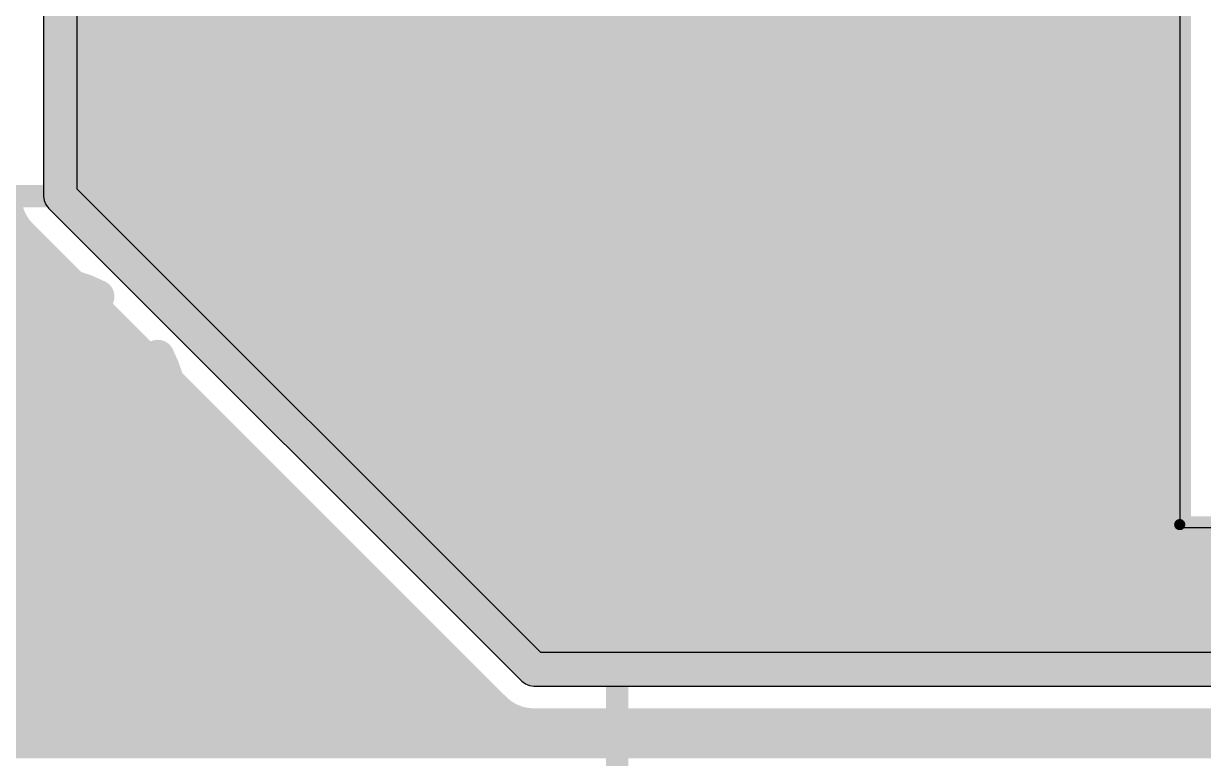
# Model space of a CAD drawing. Header units: millimetres. Extents: x 0.11 to 5.67, y 0.55 to 4.24.
# Drawn here: x 4.7842 to 5.2013, y 0.9557 to 1.2155 of the extents above; entities that cross this region are included whole.
import ezdxf

# ---------------------------------------------------------------- set-up
doc = ezdxf.new("R2010")
doc.units = ezdxf.units.MM
doc.header["$MEASUREMENT"] = 0
for name, color, linetype in [('BottomLayer', 5, 'Continuous'), ('BottomOverlay', 54, 'Continuous'), ('BottomSolder', 6, 'Continuous'), ('InternalPlane1', 76, 'Continuous'), ('InternalPlane2', 16, 'Continuous'), ('MultiLayer', 9, 'Continuous'), ('PadHoleLayer', 156, 'Continuous'), ('TopLayer', 1, 'Continuous'), ('TopOverlay', 2, 'Continuous'), ('TopSolder', 216, 'Continuous')]:
    doc.layers.add(name, color=color, linetype=linetype)

# ---------------------------------------------------------------- blocks, each defined once
blk = doc.blocks.new('CC8X11_5_L_9')
at = {"layer": 'BottomLayer', "const_width": 0.03}
blk.add_lwpolyline([(0.1228, 0, 1), (0.1528, 0, 1)], format="xyb", close=True, dxfattribs=at)
at = {"layer": 'BottomLayer'}
blk.add_solid([(-0.03, -0.03), (0.03, -0.03), (-0.03, 0.03), (0.03, 0.03)], dxfattribs=at)
at = {"layer": 'BottomSolder', "const_width": 0.03197}
blk.add_lwpolyline([(0.12181, 0, 1), (0.15378, 0, 1)], format="xyb", close=True, dxfattribs=at)
at = {"layer": 'BottomSolder'}
blk.add_solid([(-0.03197, -0.03197), (0.03197, -0.03197), (-0.03197, 0.03197), (0.03197, 0.03197)], dxfattribs=at)
at = {"layer": 'InternalPlane1', "const_width": 0.01181}
for points in [[(0.11576, 0.04324, -0.240079), (0.15983, 0.04324)], [(0.09456, -0.02203, -0.240079), (0.09456, 0.02203)], [(0.18103, 0.02203, -0.240079), (0.18103, -0.02203)], [(0.15983, -0.04324, -0.240079), (0.11576, -0.04324)]]:
    blk.add_lwpolyline(points, format="xyb", dxfattribs=at)
at = {"layer": 'InternalPlane1'}
for points, const_width in [([(0.11281, 0.04324, 1), (0.11872, 0.04324, 1)], 0.00591), ([(0.15687, 0.04324, 1), (0.16278, 0.04324, 1)], 0.00591), ([(-0.0195, 0, 1), (0.0195, 0, 1)], 0.039), ([(0.0916, 0.02203, 1), (0.09751, 0.02203, 1)], 0.00591), ([(0.17808, 0.02203, 1), (0.18399, 0.02203, 1)], 0.00591), ([(0.0916, -0.02203, 1), (0.09751, -0.02203, 1)], 0.00591), ([(0.17808, -0.02203, 1), (0.18399, -0.02203, 1)], 0.00591), ([(0.11281, -0.04324, 1), (0.11872, -0.04324, 1)], 0.00591), ([(0.15687, -0.04324, 1), (0.16278, -0.04324, 1)], 0.00591)]:
    blk.add_lwpolyline(points, format="xyb", close=True, dxfattribs=dict(at, const_width=const_width))
at = {"layer": 'InternalPlane2', "const_width": 0.01181}
for points in [[(-0.02203, 0.04324, -0.240079), (0.02203, 0.04324)], [(-0.04324, -0.02203, -0.240079), (-0.04324, 0.02203)], [(0.04324, 0.02203, -0.240079), (0.04324, -0.02203)], [(0.02203, -0.04324, -0.240079), (-0.02203, -0.04324)]]:
    blk.add_lwpolyline(points, format="xyb", dxfattribs=at)
at = {"layer": 'InternalPlane2'}
for points, const_width in [([(-0.02498, 0.04324, 1), (-0.01908, 0.04324, 1)], 0.00591), ([(0.01908, 0.04324, 1), (0.02498, 0.04324, 1)], 0.00591), ([(0.1183, 0, 1), (0.1573, 0, 1)], 0.039), ([(-0.04619, 0.02203, 1), (-0.04029, 0.02203, 1)], 0.00591), ([(0.04029, 0.02203, 1), (0.04619, 0.02203, 1)], 0.00591), ([(-0.04619, -0.02203, 1), (-0.04029, -0.02203, 1)], 0.00591), ([(0.04029, -0.02203, 1), (0.04619, -0.02203, 1)], 0.00591), ([(-0.02498, -0.04324, 1), (-0.01908, -0.04324, 1)], 0.00591), ([(0.01908, -0.04324, 1), (0.02498, -0.04324, 1)], 0.00591)]:
    blk.add_lwpolyline(points, format="xyb", close=True, dxfattribs=dict(at, const_width=const_width))
at = {"layer": 'MultiLayer', "const_width": 0.03}
blk.add_lwpolyline([(0.1228, 0, 1), (0.1528, 0, 1)], format="xyb", close=True, dxfattribs=at)
at = {"layer": 'MultiLayer'}
blk.add_solid([(-0.03, -0.03), (0.03, -0.03), (-0.03, 0.03), (0.03, 0.03)], dxfattribs=at)
at = {"layer": 'PadHoleLayer', "const_width": 0.019}
for points in [[(-0.0095, 0, 1), (0.0095, 0, 1)], [(0.1283, 0, 1), (0.1473, 0, 1)]]:
    blk.add_lwpolyline(points, format="xyb", close=True, dxfattribs=at)
at = {"layer": 'TopLayer', "const_width": 0.03}
blk.add_lwpolyline([(0.1228, 0, 1), (0.1528, 0, 1)], format="xyb", close=True, dxfattribs=at)
at = {"layer": 'TopLayer'}
blk.add_solid([(-0.03, -0.03), (0.03, -0.03), (-0.03, 0.03), (0.03, 0.03)], dxfattribs=at)
at = {"layer": 'TopOverlay'}
for points, const_width in [([(-0.09055, 0.07874), (-0.09055, 0.5315)], 0.00787), ([(-0.09055, 0.5315), (0.22441, 0.5315)], 0.00787), ([(0.22441, 0.07874), (0.22441, 0.5315)], 0.00787), ([(-0.09055, 0.07874), (0.22441, 0.07874)], 0.00787), ([(-0.07992, -0.02362), (-0.07992, 0.02362)], 0.01), ([(-0.10236, 0), (-0.0563, 0)], 0.01)]:
    blk.add_lwpolyline(points, dxfattribs=dict(at, const_width=const_width))
for points, const_width in [([(-0.09252, 0.5315, 1), (-0.08858, 0.5315, 1)], 0.00394), ([(-0.09252, 0.5315, 1), (-0.08858, 0.5315, 1)], 0.00394), ([(0.22244, 0.5315, 1), (0.22638, 0.5315, 1)], 0.00394), ([(0.22244, 0.5315, 1), (0.22638, 0.5315, 1)], 0.00394), ([(-0.09252, 0.07874, 1), (-0.08858, 0.07874, 1)], 0.00394), ([(-0.09252, 0.07874, 1), (-0.08858, 0.07874, 1)], 0.00394), ([(0.22244, 0.07874, 1), (0.22638, 0.07874, 1)], 0.00394), ([(0.22244, 0.07874, 1), (0.22638, 0.07874, 1)], 0.00394), ([(-0.08242, 0.02362, 1), (-0.07742, 0.02362, 1)], 0.005), ([(-0.10486, 0, 1), (-0.09986, 0, 1)], 0.005), ([(-0.0588, 0, 1), (-0.0538, 0, 1)], 0.005), ([(-0.08242, -0.02362, 1), (-0.07742, -0.02362, 1)], 0.005)]:
    blk.add_lwpolyline(points, format="xyb", close=True, dxfattribs=dict(at, const_width=const_width))
at = {"layer": 'TopSolder', "const_width": 0.03197}
blk.add_lwpolyline([(0.12181, 0, 1), (0.15378, 0, 1)], format="xyb", close=True, dxfattribs=at)
at = {"layer": 'TopSolder'}
blk.add_solid([(-0.03197, -0.03197), (0.03197, -0.03197), (-0.03197, 0.03197), (0.03197, 0.03197)], dxfattribs=at)
blk = doc.blocks.new('A_______W_F__B_12')
at = {"layer": 'BottomOverlay', "const_width": 0.00394}
for points in [[(0.5128, 0.01476), (0.5128, 0.2313)], [(0.5128, 0.01476), (-0.12795, 0.01476)]]:
    blk.add_lwpolyline(points, dxfattribs=at)
at = {"layer": 'BottomOverlay', "const_width": 0.00197}
blk.add_lwpolyline([(0.51181, 0.01476, 1), (0.51378, 0.01476, 1)], format="xyb", close=True, dxfattribs=at)
blk.add_lwpolyline([(0.51181, 0.01476, 1), (0.51378, 0.01476, 1)], format="xyb", close=True, dxfattribs=at)

msp = doc.modelspace()

# ---------------------------------------------------------------- linework, layer by layer
at = {"layer": 'BottomLayer'}
for p, q in [((5.19291, 1.67913), (5.19291, 1.0374)), ((5.19291, 1.0374), (5.42717, 1.0374))]:
    msp.add_line(p, q, dxfattribs=at)
at = {"layer": 'BottomLayer', "const_width": 0.00787}
for points in [[(4.79724, 1.15453), (4.79724, 1.64961)], [(5.19291, 1.0374), (5.19291, 1.52756)], [(4.79724, 1.21948), (5.19291, 1.21948)], [(4.79724, 1.21161), (5.19291, 1.21161)], [(4.79724, 1.20374), (5.19291, 1.20374)], [(4.79724, 1.19586), (5.19291, 1.19586)], [(4.79724, 1.18799), (5.19291, 1.18799)], [(4.79724, 1.18011), (5.19291, 1.18011)], [(4.79724, 1.17224), (5.19291, 1.17224)], [(4.79724, 1.16437), (5.19291, 1.16437)], [(4.79724, 1.15649), (5.19291, 1.15649)], [(4.79724, 1.15453), (4.96457, 0.9872)], [(4.69132, 1.14862), (4.78054, 1.14862)], [(4.80315, 1.14862), (5.19291, 1.14862)], [(4.70616, 1.14074), (4.78597, 1.14074)], [(4.78472, 1.142), (4.95204, 0.97468)], [(4.81103, 1.14074), (5.19291, 1.14074)], [(4.71404, 1.13287), (4.79385, 1.13287)], [(4.8189, 1.13287), (5.19291, 1.13287)], [(4.72191, 1.125), (4.80172, 1.125)], [(4.82678, 1.125), (5.19291, 1.125)], [(4.72794, 1.11712), (4.78209, 1.11712)], [(4.79468, 1.11712), (4.80959, 1.11712)], [(4.83465, 1.11712), (5.19291, 1.11712)], [(4.78839, 1.07579), (4.78839, 1.11366)], [(4.81346, 1.10925), (4.81747, 1.10925)], [(4.84252, 1.10925), (5.19291, 1.10925)], [(4.82145, 1.10137), (4.82534, 1.10137)], [(4.8504, 1.10137), (5.19291, 1.10137)], [(4.82626, 1.0935), (4.83322, 1.0935)], [(4.85827, 1.0935), (5.19291, 1.0935)], [(4.82902, 1.08563), (4.84109, 1.08563)], [(4.86615, 1.08563), (5.19291, 1.08563)], [(4.83015, 1.07775), (4.84896, 1.07775)], [(4.87402, 1.07775), (5.19291, 1.07775)], [(4.75051, 1.07579), (4.78839, 1.07579)], [(4.78839, 1.07579), (4.82626, 1.07579)], [(4.78839, 1.03791), (4.78839, 1.07579)], [(4.82978, 1.06988), (4.85684, 1.06988)], [(4.88189, 1.06988), (5.19291, 1.06988)], [(4.82786, 1.062), (4.86471, 1.062)], [(4.88977, 1.062), (5.19291, 1.062)], [(4.82415, 1.05413), (4.87259, 1.05413)], [(4.89764, 1.05413), (5.19291, 1.05413)], [(4.81798, 1.04626), (4.88046, 1.04626)], [(4.90552, 1.04626), (5.19291, 1.04626)], [(4.80707, 1.03838), (4.88833, 1.03838)], [(4.91339, 1.03838), (5.19291, 1.03838)], [(5.19291, 1.0374), (5.40945, 1.0374)], [(4.72563, 1.03051), (4.89621, 1.03051)], [(4.92126, 1.03051), (5.40945, 1.03051)], [(4.71796, 1.02263), (4.90408, 1.02263)], [(4.92914, 1.02263), (5.40945, 1.02263)], [(4.71009, 1.01476), (4.91196, 1.01476)], [(4.93701, 1.01476), (5.40945, 1.01476)], [(4.70222, 1.00689), (4.91983, 1.00689)], [(4.94489, 1.00689), (5.40945, 1.00689)], [(4.69434, 0.99901), (4.9277, 0.99901)], [(4.95276, 0.99901), (5.40945, 0.99901)], [(4.68597, 0.99114), (4.93558, 0.99114)], [(4.96063, 0.99114), (5.40945, 0.99114)], [(4.96457, 0.9872), (5.40945, 0.9872)], [(4.32035, 0.98326), (4.94345, 0.98326)], [(4.32035, 0.97539), (4.95133, 0.97539)], [(4.96457, 0.96949), (5.40945, 0.96949)], [(4.32035, 0.96752), (5.40945, 0.96752)], [(4.24951, 0.95964), (5.40945, 0.95964)]]:
    msp.add_lwpolyline(points, dxfattribs=at)
at = {"layer": 'BottomLayer'}
for points, const_width in [([(4.79528, 1.21948, 1), (4.79921, 1.21948, 1)], 0.00394), ([(5.19094, 1.21948, 1), (5.19488, 1.21948, 1)], 0.00394), ([(4.79528, 1.21161, 1), (4.79921, 1.21161, 1)], 0.00394), ([(5.19094, 1.21161, 1), (5.19488, 1.21161, 1)], 0.00394), ([(4.79528, 1.20374, 1), (4.79921, 1.20374, 1)], 0.00394), ([(5.19094, 1.20374, 1), (5.19488, 1.20374, 1)], 0.00394), ([(4.79528, 1.19586, 1), (4.79921, 1.19586, 1)], 0.00394), ([(5.19094, 1.19586, 1), (5.19488, 1.19586, 1)], 0.00394), ([(4.79528, 1.18799, 1), (4.79921, 1.18799, 1)], 0.00394), ([(5.19094, 1.18799, 1), (5.19488, 1.18799, 1)], 0.00394), ([(4.79528, 1.18011, 1), (4.79921, 1.18011, 1)], 0.00394), ([(5.19094, 1.18011, 1), (5.19488, 1.18011, 1)], 0.00394), ([(4.79528, 1.17224, 1), (4.79921, 1.17224, 1)], 0.00394), ([(5.19094, 1.17224, 1), (5.19488, 1.17224, 1)], 0.00394), ([(4.79528, 1.16437, 1), (4.79921, 1.16437, 1)], 0.00394), ([(5.19094, 1.16437, 1), (5.19488, 1.16437, 1)], 0.00394), ([(4.79528, 1.15649, 1), (4.79921, 1.15649, 1)], 0.00394), ([(5.19094, 1.15649, 1), (5.19488, 1.15649, 1)], 0.00394), ([(4.79528, 1.15453, 1), (4.79921, 1.15453, 1)], 0.00394), ([(4.79528, 1.15453, 1), (4.79921, 1.15453, 1)], 0.00394), ([(4.77857, 1.14862, 1), (4.78251, 1.14862, 1)], 0.00394), ([(4.80119, 1.14862, 1), (4.80512, 1.14862, 1)], 0.00394), ([(5.19094, 1.14862, 1), (5.19488, 1.14862, 1)], 0.00394), ([(4.78275, 1.142, 1), (4.78669, 1.142, 1)], 0.00394), ([(4.78275, 1.142, 1), (4.78669, 1.142, 1)], 0.00394), ([(4.78275, 1.142, 1), (4.78669, 1.142, 1)], 0.00394), ([(4.784, 1.14074, 1), (4.78794, 1.14074, 1)], 0.00394), ([(4.80906, 1.14074, 1), (4.813, 1.14074, 1)], 0.00394), ([(5.19094, 1.14074, 1), (5.19488, 1.14074, 1)], 0.00394), ([(4.79188, 1.13287, 1), (4.79582, 1.13287, 1)], 0.00394), ([(4.81693, 1.13287, 1), (4.82087, 1.13287, 1)], 0.00394), ([(5.19094, 1.13287, 1), (5.19488, 1.13287, 1)], 0.00394), ([(4.79975, 1.125, 1), (4.80369, 1.125, 1)], 0.00394), ([(4.82481, 1.125, 1), (4.82874, 1.125, 1)], 0.00394), ([(5.19094, 1.125, 1), (5.19488, 1.125, 1)], 0.00394), ([(4.8302, 1.07579, 1), (4.74657, 1.07579, 1)], 0.00787), ([(4.78012, 1.11712, 1), (4.78406, 1.11712, 1)], 0.00394), ([(4.79271, 1.11712, 1), (4.79665, 1.11712, 1)], 0.00394), ([(4.80763, 1.11712, 1), (4.81156, 1.11712, 1)], 0.00394), ([(4.83268, 1.11712, 1), (4.83662, 1.11712, 1)], 0.00394), ([(5.19094, 1.11712, 1), (5.19488, 1.11712, 1)], 0.00394), ([(4.78642, 1.11366, 1), (4.79035, 1.11366, 1)], 0.00394), ([(4.81149, 1.10925, 1), (4.81543, 1.10925, 1)], 0.00394), ([(4.8155, 1.10925, 1), (4.81944, 1.10925, 1)], 0.00394), ([(4.84056, 1.10925, 1), (4.84449, 1.10925, 1)], 0.00394), ([(5.19094, 1.10925, 1), (5.19488, 1.10925, 1)], 0.00394), ([(4.81949, 1.10137, 1), (4.82342, 1.10137, 1)], 0.00394), ([(4.82337, 1.10137, 1), (4.82731, 1.10137, 1)], 0.00394), ([(4.84843, 1.10137, 1), (4.85237, 1.10137, 1)], 0.00394), ([(5.19094, 1.10137, 1), (5.19488, 1.10137, 1)], 0.00394), ([(4.82429, 1.0935, 1), (4.82823, 1.0935, 1)], 0.00394), ([(4.83125, 1.0935, 1), (4.83519, 1.0935, 1)], 0.00394), ([(4.8563, 1.0935, 1), (4.86024, 1.0935, 1)], 0.00394), ([(5.19094, 1.0935, 1), (5.19488, 1.0935, 1)], 0.00394), ([(4.82705, 1.08563, 1), (4.83099, 1.08563, 1)], 0.00394), ([(4.83912, 1.08563, 1), (4.84306, 1.08563, 1)], 0.00394), ([(4.86418, 1.08563, 1), (4.86811, 1.08563, 1)], 0.00394), ([(5.19094, 1.08563, 1), (5.19488, 1.08563, 1)], 0.00394), ([(4.82818, 1.07775, 1), (4.83212, 1.07775, 1)], 0.00394), ([(4.847, 1.07775, 1), (4.85093, 1.07775, 1)], 0.00394), ([(4.87205, 1.07775, 1), (4.87599, 1.07775, 1)], 0.00394), ([(5.19094, 1.07775, 1), (5.19488, 1.07775, 1)], 0.00394), ([(4.78642, 1.07579, 1), (4.79035, 1.07579, 1)], 0.00394), ([(4.78642, 1.07579, 1), (4.79035, 1.07579, 1)], 0.00394), ([(4.78642, 1.07579, 1), (4.79035, 1.07579, 1)], 0.00394), ([(4.78642, 1.07579, 1), (4.79035, 1.07579, 1)], 0.00394), ([(4.82429, 1.07579, 1), (4.82823, 1.07579, 1)], 0.00394), ([(4.82823, 1.07579, 1), (4.83217, 1.07579, 1)], 0.00394), ([(4.82781, 1.06988, 1), (4.83175, 1.06988, 1)], 0.00394), ([(4.85487, 1.06988, 1), (4.85881, 1.06988, 1)], 0.00394), ([(4.87993, 1.06988, 1), (4.88386, 1.06988, 1)], 0.00394), ([(5.19094, 1.06988, 1), (5.19488, 1.06988, 1)], 0.00394), ([(4.82589, 1.062, 1), (4.82983, 1.062, 1)], 0.00394), ([(4.86274, 1.062, 1), (4.86668, 1.062, 1)], 0.00394), ([(4.8878, 1.062, 1), (4.89174, 1.062, 1)], 0.00394), ([(5.19094, 1.062, 1), (5.19488, 1.062, 1)], 0.00394), ([(4.82218, 1.05413, 1), (4.82612, 1.05413, 1)], 0.00394), ([(4.87062, 1.05413, 1), (4.87456, 1.05413, 1)], 0.00394), ([(4.89567, 1.05413, 1), (4.89961, 1.05413, 1)], 0.00394), ([(5.19094, 1.05413, 1), (5.19488, 1.05413, 1)], 0.00394), ([(4.81602, 1.04626, 1), (4.81995, 1.04626, 1)], 0.00394), ([(4.87849, 1.04626, 1), (4.88243, 1.04626, 1)], 0.00394), ([(4.90355, 1.04626, 1), (4.90748, 1.04626, 1)], 0.00394), ([(5.19094, 1.04626, 1), (5.19488, 1.04626, 1)], 0.00394), ([(4.78642, 1.03791, 1), (4.79035, 1.03791, 1)], 0.00394), ([(4.8051, 1.03838, 1), (4.80904, 1.03838, 1)], 0.00394), ([(4.88637, 1.03838, 1), (4.8903, 1.03838, 1)], 0.00394), ([(4.91142, 1.03838, 1), (4.91536, 1.03838, 1)], 0.00394), ([(5.19094, 1.03838, 1), (5.19488, 1.03838, 1)], 0.00394), ([(5.19094, 1.0374, 1), (5.19488, 1.0374, 1)], 0.00394), ([(5.19094, 1.0374, 1), (5.19488, 1.0374, 1)], 0.00394), ([(4.89424, 1.03051, 1), (4.89818, 1.03051, 1)], 0.00394), ([(4.9193, 1.03051, 1), (4.92323, 1.03051, 1)], 0.00394), ([(4.90211, 1.02263, 1), (4.90605, 1.02263, 1)], 0.00394), ([(4.92717, 1.02263, 1), (4.93111, 1.02263, 1)], 0.00394), ([(4.90999, 1.01476, 1), (4.91393, 1.01476, 1)], 0.00394), ([(4.93504, 1.01476, 1), (4.93898, 1.01476, 1)], 0.00394), ([(4.91786, 1.00689, 1), (4.9218, 1.00689, 1)], 0.00394), ([(4.94292, 1.00689, 1), (4.94685, 1.00689, 1)], 0.00394), ([(4.92574, 0.99901, 1), (4.92967, 0.99901, 1)], 0.00394), ([(4.95079, 0.99901, 1), (4.95473, 0.99901, 1)], 0.00394), ([(4.93361, 0.99114, 1), (4.93755, 0.99114, 1)], 0.00394), ([(4.95867, 0.99114, 1), (4.9626, 0.99114, 1)], 0.00394), ([(4.9626, 0.9872, 1), (4.96654, 0.9872, 1)], 0.00394), ([(4.9626, 0.9872, 1), (4.96654, 0.9872, 1)], 0.00394), ([(4.94148, 0.98326, 1), (4.94542, 0.98326, 1)], 0.00394), ([(4.94936, 0.97539, 1), (4.9533, 0.97539, 1)], 0.00394), ([(4.95007, 0.97468, 1), (4.95401, 0.97468, 1)], 0.00394), ([(4.95007, 0.97468, 1), (4.95401, 0.97468, 1)], 0.00394), ([(4.95007, 0.97468, 1), (4.95401, 0.97468, 1)], 0.00394), ([(4.9626, 0.96949, 1), (4.96654, 0.96949, 1)], 0.00394), ([(4.9626, 0.96949, 1), (4.96654, 0.96949, 1)], 0.00394), ([(4.9626, 0.96949, 1), (4.96654, 0.96949, 1)], 0.00394)]:
    msp.add_lwpolyline(points, format="xyb", close=True, dxfattribs=dict(at, const_width=const_width))
at = {"layer": 'BottomLayer', "const_width": 0.00787}
for points in [[(4.78472, 1.142, -0.198912), (4.77953, 1.15453)], [(4.78472, 1.142, -0.198912), (4.77953, 1.15453)], [(4.96457, 0.96949, -0.198912), (4.95204, 0.97468)], [(4.96457, 0.96949, -0.198912), (4.95204, 0.97468)]]:
    msp.add_lwpolyline(points, format="xyb", dxfattribs=at)
at = {"layer": 'InternalPlane1'}
for p, q in [((5.19291, 1.67913), (5.19291, 1.0374)), ((5.19291, 1.67913), (5.19291, 1.0374)), ((4.79129, 1.64961), (4.79129, 1.15453)), ((4.8032, 1.15699), (4.8032, 1.64714)), ((4.96703, 0.99316), (4.8032, 1.15699)), ((4.79129, 1.15453), (4.79149, 1.15299)), ((4.79149, 1.15299), (4.79209, 1.15155)), ((4.79209, 1.15155), (4.79303, 1.15032)), ((4.79303, 1.15032), (4.96036, 0.98299)), ((5.19291, 1.0374), (5.42717, 1.0374)), ((5.19291, 1.0374), (5.40707, 1.0374)), ((5.40707, 0.99316), (4.96703, 0.99316)), ((4.96036, 0.98299), (4.96159, 0.98205)), ((4.96159, 0.98205), (4.96218, 0.9818)), ((4.96218, 0.9818), (4.96303, 0.98145)), ((4.96303, 0.98145), (4.96457, 0.98125)), ((4.96457, 0.98125), (5.40707, 0.98125))]:
    msp.add_line(p, q, dxfattribs=at)
at = {"layer": 'InternalPlane1', "const_width": 0.01181}
for points in [[(4.79724, 1.15453), (4.79724, 1.64961)], [(4.79724, 1.15453), (4.96457, 0.9872)], [(4.96457, 0.9872), (5.42717, 0.9872)]]:
    msp.add_lwpolyline(points, dxfattribs=at)
at = {"layer": 'InternalPlane1', "const_width": 0.00591}
for points in [[(4.79429, 1.15453, 1), (4.8002, 1.15453, 1)], [(4.79429, 1.15453, 1), (4.8002, 1.15453, 1)], [(4.96161, 0.9872, 1), (4.96752, 0.9872, 1)], [(4.96161, 0.9872, 1), (4.96752, 0.9872, 1)]]:
    msp.add_lwpolyline(points, format="xyb", close=True, dxfattribs=at)
at = {"layer": 'InternalPlane2'}
for p, q in [((5.19291, 1.67913), (5.19291, 1.0374)), ((5.19291, 1.67913), (5.19291, 1.0374)), ((5.19291, 1.0374), (5.42717, 1.0374)), ((5.19291, 1.0374), (5.40707, 1.0374))]:
    msp.add_line(p, q, dxfattribs=at)
at = {"layer": 'TopLayer'}
for p, q in [((5.19291, 1.67913), (5.19291, 1.0374)), ((5.19291, 1.0374), (5.42717, 1.0374))]:
    msp.add_line(p, q, dxfattribs=at)
at = {"layer": 'TopLayer', "const_width": 0.00787}
for points in [[(5.19291, 1.0374), (5.19291, 1.67913)], [(4.79724, 1.15453), (4.79724, 1.64961)], [(4.79724, 1.21948), (5.19291, 1.21948)], [(4.79724, 1.21161), (5.19291, 1.21161)], [(4.79724, 1.20374), (5.19291, 1.20374)], [(4.79724, 1.19586), (5.19291, 1.19586)], [(4.79724, 1.18799), (5.19291, 1.18799)], [(4.79724, 1.18011), (5.19291, 1.18011)], [(4.79724, 1.17224), (5.19291, 1.17224)], [(4.79724, 1.16437), (5.19291, 1.16437)], [(4.79724, 1.15649), (5.19291, 1.15649)], [(4.79724, 1.15453), (4.96457, 0.9872)], [(4.33262, 1.14862), (4.78054, 1.14862)], [(4.80315, 1.14862), (5.19291, 1.14862)], [(4.3405, 1.14074), (4.78597, 1.14074)], [(4.78472, 1.142), (4.95204, 0.97468)], [(4.81103, 1.14074), (5.19291, 1.14074)], [(4.466, 1.13287), (4.79385, 1.13287)], [(4.8189, 1.13287), (5.19291, 1.13287)], [(4.48402, 1.125), (4.80172, 1.125)], [(4.82678, 1.125), (5.19291, 1.125)], [(4.69437, 1.11712), (4.78209, 1.11712)], [(4.79468, 1.11712), (4.80959, 1.11712)], [(4.83465, 1.11712), (5.19291, 1.11712)], [(4.78839, 1.07579), (4.78839, 1.11366)], [(4.81346, 1.10925), (4.81747, 1.10925)], [(4.84252, 1.10925), (5.19291, 1.10925)], [(4.82145, 1.10137), (4.82534, 1.10137)], [(4.8504, 1.10137), (5.19291, 1.10137)], [(4.82626, 1.0935), (4.83322, 1.0935)], [(4.85827, 1.0935), (5.19291, 1.0935)], [(4.82902, 1.08563), (4.84109, 1.08563)], [(4.86615, 1.08563), (5.19291, 1.08563)], [(4.83015, 1.07775), (4.84896, 1.07775)], [(4.87402, 1.07775), (5.19291, 1.07775)], [(4.75051, 1.07579), (4.78839, 1.07579)], [(4.78839, 1.07579), (4.82626, 1.07579)], [(4.78839, 1.03791), (4.78839, 1.07579)], [(4.82978, 1.06988), (4.85684, 1.06988)], [(4.88189, 1.06988), (5.19291, 1.06988)], [(4.82786, 1.062), (4.86471, 1.062)], [(4.88977, 1.062), (5.19291, 1.062)], [(4.82415, 1.05413), (4.87259, 1.05413)], [(4.89764, 1.05413), (5.19291, 1.05413)], [(4.81798, 1.04626), (4.88046, 1.04626)], [(4.90552, 1.04626), (5.19291, 1.04626)], [(4.80707, 1.03838), (4.88833, 1.03838)], [(4.91339, 1.03838), (5.19291, 1.03838)], [(5.19291, 1.0374), (5.40945, 1.0374)], [(4.09829, 1.03051), (4.89621, 1.03051)], [(4.92126, 1.03051), (5.40945, 1.03051)], [(4.09154, 1.02263), (4.90408, 1.02263)], [(4.92914, 1.02263), (5.40945, 1.02263)], [(4.09154, 1.01476), (4.91196, 1.01476)], [(4.93701, 1.01476), (5.40945, 1.01476)], [(4.09154, 1.00689), (4.91983, 1.00689)], [(4.94489, 1.00689), (5.40945, 1.00689)], [(4.09154, 0.99901), (4.9277, 0.99901)], [(4.95276, 0.99901), (5.40945, 0.99901)], [(4.09154, 0.99114), (4.93558, 0.99114)], [(4.96063, 0.99114), (5.40945, 0.99114)], [(4.96457, 0.9872), (5.40945, 0.9872)], [(4.09154, 0.98326), (4.94345, 0.98326)], [(4.09154, 0.97539), (4.95133, 0.97539)], [(4.96457, 0.96949), (5.40945, 0.96949)], [(4.09154, 0.96752), (5.40945, 0.96752)], [(4.09154, 0.95964), (5.40945, 0.95964)]]:
    msp.add_lwpolyline(points, dxfattribs=at)
at = {"layer": 'TopLayer'}
for points, const_width in [([(4.79528, 1.21948, 1), (4.79921, 1.21948, 1)], 0.00394), ([(5.19094, 1.21948, 1), (5.19488, 1.21948, 1)], 0.00394), ([(4.79528, 1.21161, 1), (4.79921, 1.21161, 1)], 0.00394), ([(5.19094, 1.21161, 1), (5.19488, 1.21161, 1)], 0.00394), ([(4.79528, 1.20374, 1), (4.79921, 1.20374, 1)], 0.00394), ([(5.19094, 1.20374, 1), (5.19488, 1.20374, 1)], 0.00394), ([(4.79528, 1.19586, 1), (4.79921, 1.19586, 1)], 0.00394), ([(5.19094, 1.19586, 1), (5.19488, 1.19586, 1)], 0.00394), ([(4.79528, 1.18799, 1), (4.79921, 1.18799, 1)], 0.00394), ([(5.19094, 1.18799, 1), (5.19488, 1.18799, 1)], 0.00394), ([(4.79528, 1.18011, 1), (4.79921, 1.18011, 1)], 0.00394), ([(5.19094, 1.18011, 1), (5.19488, 1.18011, 1)], 0.00394), ([(4.79528, 1.17224, 1), (4.79921, 1.17224, 1)], 0.00394), ([(5.19094, 1.17224, 1), (5.19488, 1.17224, 1)], 0.00394), ([(4.79528, 1.16437, 1), (4.79921, 1.16437, 1)], 0.00394), ([(5.19094, 1.16437, 1), (5.19488, 1.16437, 1)], 0.00394), ([(4.79528, 1.15649, 1), (4.79921, 1.15649, 1)], 0.00394), ([(5.19094, 1.15649, 1), (5.19488, 1.15649, 1)], 0.00394), ([(4.79528, 1.15453, 1), (4.79921, 1.15453, 1)], 0.00394), ([(4.79528, 1.15453, 1), (4.79921, 1.15453, 1)], 0.00394), ([(4.77857, 1.14862, 1), (4.78251, 1.14862, 1)], 0.00394), ([(4.80119, 1.14862, 1), (4.80512, 1.14862, 1)], 0.00394), ([(5.19094, 1.14862, 1), (5.19488, 1.14862, 1)], 0.00394), ([(4.78275, 1.142, 1), (4.78669, 1.142, 1)], 0.00394), ([(4.78275, 1.142, 1), (4.78669, 1.142, 1)], 0.00394), ([(4.78275, 1.142, 1), (4.78669, 1.142, 1)], 0.00394), ([(4.784, 1.14074, 1), (4.78794, 1.14074, 1)], 0.00394), ([(4.80906, 1.14074, 1), (4.813, 1.14074, 1)], 0.00394), ([(5.19094, 1.14074, 1), (5.19488, 1.14074, 1)], 0.00394), ([(4.79188, 1.13287, 1), (4.79582, 1.13287, 1)], 0.00394), ([(4.81693, 1.13287, 1), (4.82087, 1.13287, 1)], 0.00394), ([(5.19094, 1.13287, 1), (5.19488, 1.13287, 1)], 0.00394), ([(4.79975, 1.125, 1), (4.80369, 1.125, 1)], 0.00394), ([(4.82481, 1.125, 1), (4.82874, 1.125, 1)], 0.00394), ([(5.19094, 1.125, 1), (5.19488, 1.125, 1)], 0.00394), ([(4.8302, 1.07579, 1), (4.74657, 1.07579, 1)], 0.00787), ([(4.78012, 1.11712, 1), (4.78406, 1.11712, 1)], 0.00394), ([(4.79271, 1.11712, 1), (4.79665, 1.11712, 1)], 0.00394), ([(4.80763, 1.11712, 1), (4.81156, 1.11712, 1)], 0.00394), ([(4.83268, 1.11712, 1), (4.83662, 1.11712, 1)], 0.00394), ([(5.19094, 1.11712, 1), (5.19488, 1.11712, 1)], 0.00394), ([(4.78642, 1.11366, 1), (4.79035, 1.11366, 1)], 0.00394), ([(4.81149, 1.10925, 1), (4.81543, 1.10925, 1)], 0.00394), ([(4.8155, 1.10925, 1), (4.81944, 1.10925, 1)], 0.00394), ([(4.84056, 1.10925, 1), (4.84449, 1.10925, 1)], 0.00394), ([(5.19094, 1.10925, 1), (5.19488, 1.10925, 1)], 0.00394), ([(4.81949, 1.10137, 1), (4.82342, 1.10137, 1)], 0.00394), ([(4.82337, 1.10137, 1), (4.82731, 1.10137, 1)], 0.00394), ([(4.84843, 1.10137, 1), (4.85237, 1.10137, 1)], 0.00394), ([(5.19094, 1.10137, 1), (5.19488, 1.10137, 1)], 0.00394), ([(4.82429, 1.0935, 1), (4.82823, 1.0935, 1)], 0.00394), ([(4.83125, 1.0935, 1), (4.83519, 1.0935, 1)], 0.00394), ([(4.8563, 1.0935, 1), (4.86024, 1.0935, 1)], 0.00394), ([(5.19094, 1.0935, 1), (5.19488, 1.0935, 1)], 0.00394), ([(4.82705, 1.08563, 1), (4.83099, 1.08563, 1)], 0.00394), ([(4.83912, 1.08563, 1), (4.84306, 1.08563, 1)], 0.00394), ([(4.86418, 1.08563, 1), (4.86811, 1.08563, 1)], 0.00394), ([(5.19094, 1.08563, 1), (5.19488, 1.08563, 1)], 0.00394), ([(4.82818, 1.07775, 1), (4.83212, 1.07775, 1)], 0.00394), ([(4.847, 1.07775, 1), (4.85093, 1.07775, 1)], 0.00394), ([(4.87205, 1.07775, 1), (4.87599, 1.07775, 1)], 0.00394), ([(5.19094, 1.07775, 1), (5.19488, 1.07775, 1)], 0.00394), ([(4.78642, 1.07579, 1), (4.79035, 1.07579, 1)], 0.00394), ([(4.78642, 1.07579, 1), (4.79035, 1.07579, 1)], 0.00394), ([(4.78642, 1.07579, 1), (4.79035, 1.07579, 1)], 0.00394), ([(4.78642, 1.07579, 1), (4.79035, 1.07579, 1)], 0.00394), ([(4.82429, 1.07579, 1), (4.82823, 1.07579, 1)], 0.00394), ([(4.82823, 1.07579, 1), (4.83217, 1.07579, 1)], 0.00394), ([(4.82781, 1.06988, 1), (4.83175, 1.06988, 1)], 0.00394), ([(4.85487, 1.06988, 1), (4.85881, 1.06988, 1)], 0.00394), ([(4.87993, 1.06988, 1), (4.88386, 1.06988, 1)], 0.00394), ([(5.19094, 1.06988, 1), (5.19488, 1.06988, 1)], 0.00394), ([(4.82589, 1.062, 1), (4.82983, 1.062, 1)], 0.00394), ([(4.86274, 1.062, 1), (4.86668, 1.062, 1)], 0.00394), ([(4.8878, 1.062, 1), (4.89174, 1.062, 1)], 0.00394), ([(5.19094, 1.062, 1), (5.19488, 1.062, 1)], 0.00394), ([(4.82218, 1.05413, 1), (4.82612, 1.05413, 1)], 0.00394), ([(4.87062, 1.05413, 1), (4.87456, 1.05413, 1)], 0.00394), ([(4.89567, 1.05413, 1), (4.89961, 1.05413, 1)], 0.00394), ([(5.19094, 1.05413, 1), (5.19488, 1.05413, 1)], 0.00394), ([(4.81602, 1.04626, 1), (4.81995, 1.04626, 1)], 0.00394), ([(4.87849, 1.04626, 1), (4.88243, 1.04626, 1)], 0.00394), ([(4.90355, 1.04626, 1), (4.90748, 1.04626, 1)], 0.00394), ([(5.19094, 1.04626, 1), (5.19488, 1.04626, 1)], 0.00394), ([(4.78642, 1.03791, 1), (4.79035, 1.03791, 1)], 0.00394), ([(4.8051, 1.03838, 1), (4.80904, 1.03838, 1)], 0.00394), ([(4.88637, 1.03838, 1), (4.8903, 1.03838, 1)], 0.00394), ([(4.91142, 1.03838, 1), (4.91536, 1.03838, 1)], 0.00394), ([(5.19094, 1.03838, 1), (5.19488, 1.03838, 1)], 0.00394), ([(5.19094, 1.0374, 1), (5.19488, 1.0374, 1)], 0.00394), ([(5.19094, 1.0374, 1), (5.19488, 1.0374, 1)], 0.00394), ([(4.89424, 1.03051, 1), (4.89818, 1.03051, 1)], 0.00394), ([(4.9193, 1.03051, 1), (4.92323, 1.03051, 1)], 0.00394), ([(4.90211, 1.02263, 1), (4.90605, 1.02263, 1)], 0.00394), ([(4.92717, 1.02263, 1), (4.93111, 1.02263, 1)], 0.00394), ([(4.90999, 1.01476, 1), (4.91393, 1.01476, 1)], 0.00394), ([(4.93504, 1.01476, 1), (4.93898, 1.01476, 1)], 0.00394), ([(4.91786, 1.00689, 1), (4.9218, 1.00689, 1)], 0.00394), ([(4.94292, 1.00689, 1), (4.94685, 1.00689, 1)], 0.00394), ([(4.92574, 0.99901, 1), (4.92967, 0.99901, 1)], 0.00394), ([(4.95079, 0.99901, 1), (4.95473, 0.99901, 1)], 0.00394), ([(4.93361, 0.99114, 1), (4.93755, 0.99114, 1)], 0.00394), ([(4.95867, 0.99114, 1), (4.9626, 0.99114, 1)], 0.00394), ([(4.9626, 0.9872, 1), (4.96654, 0.9872, 1)], 0.00394), ([(4.9626, 0.9872, 1), (4.96654, 0.9872, 1)], 0.00394), ([(4.94148, 0.98326, 1), (4.94542, 0.98326, 1)], 0.00394), ([(4.94936, 0.97539, 1), (4.9533, 0.97539, 1)], 0.00394), ([(4.95007, 0.97468, 1), (4.95401, 0.97468, 1)], 0.00394), ([(4.95007, 0.97468, 1), (4.95401, 0.97468, 1)], 0.00394), ([(4.95007, 0.97468, 1), (4.95401, 0.97468, 1)], 0.00394), ([(4.9626, 0.96949, 1), (4.96654, 0.96949, 1)], 0.00394), ([(4.9626, 0.96949, 1), (4.96654, 0.96949, 1)], 0.00394), ([(4.9626, 0.96949, 1), (4.96654, 0.96949, 1)], 0.00394)]:
    msp.add_lwpolyline(points, format="xyb", close=True, dxfattribs=dict(at, const_width=const_width))
at = {"layer": 'TopLayer', "const_width": 0.00787}
for points in [[(4.78472, 1.142, -0.198912), (4.77953, 1.15453)], [(4.78472, 1.142, -0.198912), (4.77953, 1.15453)], [(4.96457, 0.96949, -0.198912), (4.95204, 0.97468)], [(4.96457, 0.96949, -0.198912), (4.95204, 0.97468)]]:
    msp.add_lwpolyline(points, format="xyb", dxfattribs=at)
at = {"layer": 'TopOverlay', "const_width": 0.00787}
for points in [[(4.99409, 0.99508), (5.30906, 0.99508)], [(4.99409, 0.65256), (4.99409, 0.99508)]]:
    msp.add_lwpolyline(points, dxfattribs=at)
at = {"layer": 'TopOverlay', "const_width": 0.00394}
msp.add_lwpolyline([(4.99213, 0.99508, 1), (4.99606, 0.99508, 1)], format="xyb", close=True, dxfattribs=at)
msp.add_lwpolyline([(4.99213, 0.99508, 1), (4.99606, 0.99508, 1)], format="xyb", close=True, dxfattribs=at)

# ---------------------------------------------------------------- block references
at = {"rotation": 270}
msp.add_blockref('A_______W_F__B_12', (5.17815, 1.55118), dxfattribs=at)
msp.add_blockref('CC8X11_5_L_9', (4.65059, 1.07579))

doc.saveas('drawing.dxf')
